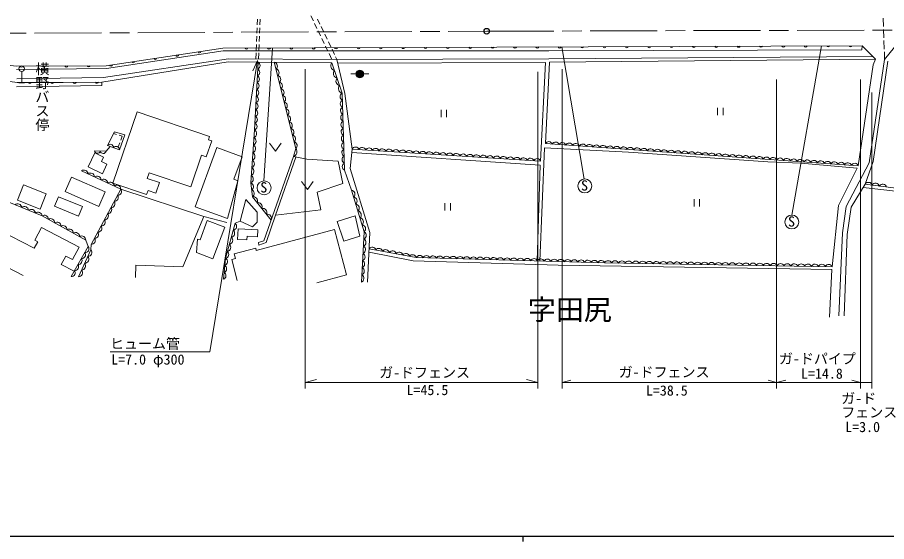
# Model space of a CAD drawing. Units: millimetres, scale not verified. Extents: x 40000 to 680000, y 20000 to 380000.
# Drawn here: x 177596 to 333060, y 204000 to 297738 of the extents above; entities that cross this region are included whole.
import ezdxf
from ezdxf.enums import TextEntityAlignment as Align

# ---------------------------------------------------------------- set-up
doc = ezdxf.new("R2010")
doc.units = ezdxf.units.MM
doc.header["$LTSCALE"] = 1000
doc.linetypes.add('CHAIN', pattern=[18.5, 12, -1.5, 3.5, -1.5])
for name, color, linetype, lineweight in [('M-BGD', 7, 'Continuous', 13), ('M-BMK', 2, 'CHAIN', 13), ('M-BMK-SRVR', 3, 'Continuous', 25), ('M-STR-HTXT', 7, 'Continuous', 13), ('M-TTL-BAND', 7, 'Continuous', 25)]:
    doc.layers.add(name, color=color, linetype=linetype, lineweight=lineweight)
doc.styles.add('@ＭＳ ゴシック', font='')
doc.styles.add('ＭＳ ゴシック', font='')
doc.styles.get('@ＭＳ ゴシック').set_extended_font_data('@MS Gothic')
doc.styles.get('ＭＳ ゴシック').set_extended_font_data('MS Gothic')

msp = doc.modelspace()

# ---------------------------------------------------------------- hatches: boundary and pattern name
at = {"layer": 'M-BGD'}
msp.add_hatch(color=256, dxfattribs=at).paths.add_polyline_path([(239528, 287611, 0.97359), (238164, 287647, 0.01338), (238163, 287611, 0.41421), (238846, 286928, 0.41421)])

# ---------------------------------------------------------------- linework, layer by layer
for p, q in [((220539, 297396), (220500, 296397)), ((221020, 297398), (220981, 296399)), ((230096, 298023), (230530, 297122)), ((231287, 297446), (231718, 296544)), ((332455, 297581), (332505, 296082)), ((220481, 295897), (220442, 294898)), ((220962, 295899), (220923, 294900)), ((230747, 296672), (231181, 295771)), ((231933, 296093), (232364, 295190)), ((332522, 295582), (332572, 294083)), ((220422, 294399), (220384, 293399)), ((220903, 294400), (220864, 293401)), ((231398, 295320), (231832, 294419)), ((232049, 293969), (232483, 293068)), ((232579, 294739), (233010, 293836)), ((220364, 292900), (220325, 291900)), ((220845, 292901), (220806, 291902)), ((232700, 292618), (233135, 291717)), ((233225, 293385), (233655, 292482)), ((278965, 268838), (274986, 292460)), ((316135, 262400), (321436, 292645)), ((328638, 291966), (328669, 292674)), ((328669, 292674), (331092, 290282)), ((332589, 293584), (332639, 292084)), ((332702, 290229), (334479, 292406)), ((193536, 288592), (214422, 291753)), ((214422, 291753), (234596, 291772)), ((220306, 291401), (220263, 290293)), ((220787, 291403), (220743, 290290)), ((223243, 292254), (221661, 268501)), ((233352, 291267), (233858, 290216)), ((233871, 292031), (234301, 291129)), ((234596, 291772), (272649, 291777)), ((272649, 291777), (328638, 291966)), ((330615, 290753), (272652, 290354)), ((332656, 291585), (332702, 290229)), ((215272, 289780), (192711, 286156)), ((192977, 286966), (215359, 290321)), ((220636, 289740), (215272, 289780)), ((215359, 290321), (234739, 290211)), ((233855, 289601), (220636, 289740)), ((234517, 290677), (234739, 290211)), ((234739, 290211), (272652, 290354)), ((234739, 290211), (236165, 284140)), ((272041, 289695), (234896, 289544)), ((272041, 289695), (271173, 272039)), ((272036, 275171), (272783, 289732)), ((272783, 289732), (331092, 290282)), ((330671, 289281), (327991, 271206)), ((329915, 271710), (332702, 290229)), ((330663, 271969), (333303, 289884)), ((331092, 290282), (330671, 289281)), ((193536, 288592), (177448, 288429)), ((178366, 286061), (178366, 288061)), ((237250, 287646), (238164, 287647)), ((239543, 287646), (240457, 287647)), ((192977, 286966), (177525, 286737)), ((177866, 286061), (178866, 286061)), ((192711, 286156), (192728, 285530)), ((192728, 285530), (177409, 285322)), ((236165, 284140), (237477, 274192)), ((302832, 281559), (302832, 280259)), ((303807, 280259), (303807, 281559)), ((194655, 268116), (199002, 280853)), ((199002, 280853), (211961, 276431)), ((253368, 281190), (253368, 279890)), ((254343, 279890), (254343, 281190)), ((193714, 274827), (194970, 277299)), ((194806, 276976), (195346, 276819)), ((194970, 277299), (196825, 276761)), ((196825, 276761), (195868, 274069)), ((195895, 275332), (195608, 274607)), ((195826, 276679), (196366, 276521)), ((196366, 276521), (196079, 275797)), ((212350, 275638), (211381, 272799)), ((211961, 276431), (211759, 275840)), ((211759, 275840), (212350, 275638)), ((222689, 275227), (223739, 273827)), ((223739, 273827), (224789, 275227)), ((327991, 271206), (272036, 275171)), ((195868, 274069), (193714, 274827)), ((209409, 263876), (213297, 274463)), ((213297, 274463), (217777, 272818)), ((237477, 274192), (237138, 270703)), ((271173, 272039), (237477, 274192)), ((271892, 274437), (271043, 254169)), ((286879, 273626), (271892, 274437)), ((311813, 271897), (286879, 273626)), ((190237, 270998), (191442, 273524)), ((191442, 273524), (193021, 272770)), ((193021, 272770), (192645, 271982)), ((210538, 273087), (208608, 267431)), ((211381, 272799), (210538, 273087)), ((217777, 272818), (216297, 268787)), ((226960, 272843), (221672, 257783)), ((223770, 262395), (227369, 272765)), ((226960, 272843), (229392, 272378)), ((229392, 272378), (234948, 272019)), ((271092, 271329), (237419, 273593)), ((192794, 269778), (190237, 270998)), ((192645, 271982), (193623, 271515)), ((193623, 271515), (192794, 269778)), ((234948, 272019), (235812, 268031)), ((237138, 270703), (240652, 259273)), ((270571, 254182), (271092, 271329)), ((317688, 271657), (311813, 271897)), ((327772, 270788), (317688, 271657)), ((327772, 270788), (324432, 264103)), ((325848, 263894), (329915, 271710)), ((330663, 271969), (329198, 267931)), ((186151, 266582), (187278, 269168)), ((187278, 269168), (193313, 266537)), ((196084, 267042), (189046, 270292)), ((201180, 269966), (200833, 268950)), ((208608, 267431), (201180, 269966)), ((236122, 270438), (237368, 266839)), ((177602, 265078), (178666, 267790)), ((178666, 267790), (182759, 266185)), ((200714, 266048), (194655, 268116)), ((200833, 268950), (202985, 268215)), ((202985, 268215), (202343, 266334)), ((217041, 268513), (215177, 261758)), ((216297, 268787), (217041, 268513)), ((228412, 268378), (229462, 266978)), ((229462, 266978), (230512, 268378)), ((235812, 268031), (231227, 266502)), ((329198, 267931), (326715, 263804)), ((182759, 266185), (181695, 263473)), ((192185, 263951), (186151, 266582)), ((190800, 257143), (196084, 267042)), ((193313, 266537), (192185, 263951)), ((210918, 262155), (196084, 267042)), ((200971, 266802), (200714, 266048)), ((202343, 266334), (200971, 266802)), ((231227, 266502), (231851, 263326)), ((335730, 266530), (328841, 267338)), ((181695, 263473), (177602, 265078)), ((184244, 263962), (184944, 265663)), ((184944, 265663), (189232, 263898)), ((217426, 261282), (218463, 265196)), ((218463, 265196), (220496, 262903)), ((254062, 264498), (254062, 263198)), ((255037, 263198), (255037, 264498)), ((298615, 265240), (298615, 263940)), ((299590, 263940), (299590, 265240)), ((188532, 262197), (184244, 263962)), ((189232, 263898), (188532, 262197)), ((209409, 263876), (215177, 261758)), ((220496, 262903), (220496, 261149)), ((231851, 263326), (223770, 262395)), ((324432, 264103), (323336, 253157)), ((325160, 259198), (325848, 263894)), ((326715, 263804), (326027, 258929)), ((210918, 262155), (207182, 253108)), ((210267, 257937), (211563, 261406)), ((215058, 261056), (210918, 262155)), ((211563, 261406), (214681, 260242)), ((217426, 261282), (216566, 260927)), ((219632, 260285), (217426, 261282)), ((222079, 257464), (223770, 262395)), ((234806, 261227), (238036, 262244)), ((235972, 257698), (234806, 261227)), ((238036, 262244), (238873, 258625)), ((174287, 259696), (180617, 256448)), ((180736, 257885), (181894, 260140)), ((181894, 260140), (188634, 256680)), ((214681, 260242), (212568, 254586)), ((216967, 258050), (217087, 259955)), ((217087, 259955), (220615, 259734)), ((220496, 261149), (219632, 260285)), ((234297, 259791), (220320, 256066)), ((220615, 259734), (220539, 258509)), ((234297, 259791), (236460, 251675)), ((209616, 255689), (209815, 258106)), ((210267, 257937), (209815, 258106)), ((218706, 258624), (218663, 257944)), ((220539, 258509), (218706, 258624)), ((238873, 258625), (235972, 257698)), ((240652, 259273), (240234, 250380)), ((324532, 244364), (325160, 259198)), ((326027, 258929), (325459, 244364)), ((180617, 256448), (181225, 257634)), ((181225, 257634), (180736, 257885)), ((187191, 251420), (190262, 256744)), ((188634, 256680), (187478, 254430)), ((190262, 256744), (189823, 257900)), ((190760, 256186), (190800, 257143)), ((218663, 257944), (216967, 258050)), ((221672, 257783), (220732, 257482)), ((220732, 257482), (220777, 256994)), ((220777, 256994), (222079, 257464)), ((178658, 251573), (171898, 255042)), ((186236, 255068), (185447, 253531)), ((187478, 254430), (186236, 255068)), ((188527, 251341), (190760, 256186)), ((212568, 254586), (209616, 255689)), ((220217, 256452), (216383, 255430)), ((216383, 255430), (216593, 254643)), ((220320, 256066), (220217, 256452)), ((248389, 254209), (240487, 255764)), ((185447, 253531), (187732, 252358)), ((198794, 253437), (198721, 251239)), ((207182, 253108), (198794, 253437)), ((216593, 254643), (215925, 254465)), ((215925, 254465), (216932, 250686)), ((274327, 253403), (248389, 254209)), ((323256, 252638), (274327, 253403)), ((323256, 252638), (322857, 244125)), ((236460, 251675), (231173, 250266))]:
    msp.add_line(p, q, dxfattribs=at)
for points in [[(170387, 289825), (177402, 289020), (193455, 289088), (214350, 292218), (328669, 292674)], [(222975, 261495), (219629, 265674), (219340, 268137), (220028, 277618), (220636, 289740)], [(226960, 272843), (227377, 274285), (223551, 289710)], [(233855, 289601), (235686, 284181), (236122, 270438)], [(167919, 287393), (177559, 286120), (185756, 286102), (192711, 286156)], [(191361, 273850), (193455, 273790), (194190, 274659)], [(189823, 257900), (182027, 262240), (174730, 265251), (165955, 269388)], [(366725, 264600), (347439, 266599), (335635, 267058), (329198, 267931)], [(239122, 250410), (239641, 259402), (237368, 266839)], [(214435, 250924), (214824, 254642), (216566, 260927)], [(323336, 253157), (282634, 253844), (248942, 254787), (240516, 256373)]]:
    msp.add_lwpolyline(points, dxfattribs=at)
for centre, radius in [((178366, 288561), 500), ((238846, 287611), 683), ((221716, 267251), 1250), ((279084, 267594), 1250), ((316106, 261150), 1250)]:
    msp.add_circle(centre, radius, dxfattribs=at)
for centre, radius, start, end in [((230592, 292339), 256, 192.90897, 347.54821), ((234592, 292355), 256, 192.90897, 347.54821), ((238592, 292371), 256, 192.90897, 347.54821), ((242592, 292387), 256, 192.90897, 347.54821), ((246592, 292403), 256, 192.90897, 347.54821), ((250592, 292419), 256, 192.90897, 347.54821), ((254592, 292435), 256, 192.90897, 347.54821), ((258592, 292451), 256, 192.90897, 347.54821), ((262592, 292467), 256, 192.90897, 347.54821), ((266592, 292483), 256, 192.90897, 347.54821), ((270592, 292499), 256, 192.90897, 347.54821), ((274592, 292515), 256, 192.90897, 347.54821), ((278592, 292531), 256, 192.90897, 347.54821), ((282592, 292547), 256, 192.90897, 347.54821), ((286592, 292563), 256, 192.90897, 347.54821), ((290592, 292579), 256, 192.90897, 347.54821), ((294592, 292594), 256, 192.90897, 347.54821), ((298592, 292610), 256, 192.90897, 347.54821), ((302592, 292626), 256, 192.90897, 347.54821), ((306592, 292642), 256, 192.90897, 347.54821), ((310592, 292658), 256, 192.90897, 347.54821), ((314592, 292674), 256, 192.90897, 347.54821), ((318592, 292690), 256, 192.90897, 347.54821), ((322592, 292706), 256, 192.90897, 347.54821), ((326592, 292722), 256, 192.90897, 347.54821), ((206190, 291053), 256, 201.20046, 355.83969), ((210146, 291645), 256, 201.20046, 355.83969), ((218592, 292291), 256, 192.90897, 347.54821), ((222592, 292307), 256, 192.90897, 347.54821), ((226592, 292323), 256, 192.90897, 347.54821), ((194323, 289275), 256, 201.20046, 355.83969), ((198279, 289867), 256, 201.20046, 355.83969), ((202235, 290460), 256, 201.20046, 355.83969), ((220345, 289147), 660, 290.35127, 63.90512), ((223439, 289052), 667, 307.52775, 80.33496), ((234500, 289064), 839, 140.21929, 257.11214), ((178341, 289080), 256, 192.92354, 347.56277), ((182341, 289097), 256, 192.92354, 347.56277), ((186341, 289114), 256, 192.92354, 347.56277), ((190341, 289131), 256, 192.92354, 347.56277), ((220285, 287935), 660, 290.35127, 63.90512), ((223733, 287866), 667, 307.52775, 80.33496), ((234958, 287709), 839, 140.21929, 257.11214), ((179835, 286171), 256, 192.5565, 347.19573), ((183835, 286163), 256, 192.5565, 347.19573), ((187834, 286175), 256, 193.11837, 347.75761), ((191834, 286205), 256, 193.11837, 347.75761), ((220163, 285510), 660, 290.35127, 63.90512), ((220224, 286723), 660, 290.35127, 63.90512), ((224028, 286679), 667, 307.52775, 80.33496), ((224322, 285493), 667, 307.52775, 80.33496), ((235415, 286354), 839, 140.21929, 257.11214), ((220102, 284298), 660, 290.35127, 63.90512), ((224616, 284306), 667, 307.52775, 80.33496), ((235873, 284999), 839, 140.21929, 257.11214), ((220041, 283086), 660, 290.35127, 63.90512), ((224911, 283120), 667, 307.52775, 80.33496), ((235994, 283566), 688, 116.57735, 247.05461), ((219980, 281874), 660, 290.35127, 63.90512), ((225205, 281933), 667, 307.52775, 80.33496), ((225499, 280747), 667, 307.52775, 80.33496), ((236033, 282316), 688, 116.57735, 247.05461), ((236073, 281067), 688, 116.57735, 247.05461), ((219859, 279449), 660, 290.35127, 63.90512), ((219920, 280661), 660, 290.35127, 63.90512), ((225794, 279560), 667, 307.52775, 80.33496), ((236113, 279818), 688, 116.57735, 247.05461), ((219798, 278237), 660, 290.35127, 63.90512), ((226088, 278374), 667, 307.52775, 80.33496), ((236152, 278568), 688, 116.57735, 247.05461), ((219603, 276968), 776, 294.84408, 56.85625), ((226382, 277187), 667, 307.52775, 80.33496), ((236192, 277319), 688, 116.57735, 247.05461), ((219505, 275613), 776, 294.84408, 56.85625), ((226676, 276001), 667, 307.52775, 80.33496), ((226971, 274814), 667, 307.52775, 80.33496), ((236232, 276070), 688, 116.57735, 247.05461), ((236271, 274820), 688, 116.57735, 247.05461), ((272625, 274864), 665, 19.4159, 152.47855), ((273842, 274778), 665, 19.4159, 152.47855), ((275058, 274691), 665, 19.4159, 152.47855), ((276274, 274605), 665, 19.4159, 152.47855), ((277491, 274519), 665, 19.4159, 152.47855), ((191889, 273977), 543, 193.60836, 343.11849), ((192936, 273947), 543, 193.60836, 343.11849), ((194184, 274442), 607, 0.56231, 140.66865), ((195260, 274063), 607, 0.56231, 140.66865), ((219407, 274259), 776, 294.84408, 56.85625), ((226684, 273704), 905, 287.76524, 39.95705), ((236311, 273571), 688, 116.57735, 247.05461), ((238063, 273900), 654, 19.22158, 153.46641), ((239266, 273823), 654, 19.22158, 153.46641), ((240469, 273746), 654, 19.22158, 153.46641), ((241673, 273669), 654, 19.22158, 153.46641), ((242876, 273592), 654, 19.22158, 153.46641), ((244080, 273515), 654, 19.22158, 153.46641), ((245283, 273438), 654, 19.22158, 153.46641), ((246487, 273361), 654, 19.22158, 153.46641), ((247690, 273285), 654, 19.22158, 153.46641), ((248893, 273208), 654, 19.22158, 153.46641), ((250097, 273131), 654, 19.22158, 153.46641), ((251300, 273054), 654, 19.22158, 153.46641), ((252504, 272977), 654, 19.22158, 153.46641), ((278707, 274433), 665, 19.4159, 152.47855), ((279924, 274347), 665, 19.4159, 152.47855), ((281140, 274260), 665, 19.4159, 152.47855), ((282356, 274174), 665, 19.4159, 152.47855), ((283573, 274088), 665, 19.4159, 152.47855), ((284789, 274002), 665, 19.4159, 152.47855), ((286006, 273916), 665, 19.4159, 152.47855), ((287222, 273829), 665, 19.4159, 152.47855), ((288439, 273743), 665, 19.4159, 152.47855), ((289655, 273657), 665, 19.4159, 152.47855), ((290871, 273571), 665, 19.4159, 152.47855), ((292088, 273485), 665, 19.4159, 152.47855), ((293304, 273399), 665, 19.4159, 152.47855), ((294521, 273312), 665, 19.4159, 152.47855), ((295737, 273226), 665, 19.4159, 152.47855), ((296954, 273140), 665, 19.4159, 152.47855), ((298170, 273054), 665, 19.4159, 152.47855), ((299386, 272968), 665, 19.4159, 152.47855), ((219210, 271550), 776, 294.84408, 56.85625), ((219308, 272904), 776, 294.84408, 56.85625), ((236350, 272322), 688, 116.57735, 247.05461), ((253707, 272900), 654, 19.22158, 153.46641), ((254910, 272823), 654, 19.22158, 153.46641), ((256114, 272746), 654, 19.22158, 153.46641), ((257317, 272669), 654, 19.22158, 153.46641), ((258521, 272593), 654, 19.22158, 153.46641), ((259724, 272516), 654, 19.22158, 153.46641), ((260928, 272439), 654, 19.22158, 153.46641), ((262131, 272362), 654, 19.22158, 153.46641), ((263334, 272285), 654, 19.22158, 153.46641), ((264538, 272208), 654, 19.22158, 153.46641), ((265741, 272131), 654, 19.22158, 153.46641), ((266945, 272054), 654, 19.22158, 153.46641), ((268148, 271977), 654, 19.22158, 153.46641), ((269351, 271900), 654, 19.22158, 153.46641), ((270555, 271824), 654, 19.22158, 153.46641), ((300603, 272881), 665, 19.4159, 152.47855), ((301819, 272795), 665, 19.4159, 152.47855), ((303036, 272709), 665, 19.4159, 152.47855), ((304252, 272623), 665, 19.4159, 152.47855), ((305469, 272537), 665, 19.4159, 152.47855), ((306685, 272450), 665, 19.4159, 152.47855), ((307901, 272364), 665, 19.4159, 152.47855), ((309118, 272278), 665, 19.4159, 152.47855), ((310334, 272192), 665, 19.4159, 152.47855), ((311551, 272106), 665, 19.4159, 152.47855), ((312767, 272020), 665, 19.4159, 152.47855), ((313984, 271933), 665, 19.4159, 152.47855), ((315200, 271847), 665, 19.4159, 152.47855), ((316416, 271761), 665, 19.4159, 152.47855), ((317633, 271675), 665, 19.4159, 152.47855), ((318849, 271589), 665, 19.4159, 152.47855), ((320066, 271502), 665, 19.4159, 152.47855), ((321282, 271416), 665, 19.4159, 152.47855), ((219112, 270196), 776, 294.84408, 56.85625), ((236390, 271072), 688, 116.57735, 247.05461), ((322499, 271330), 665, 19.4159, 152.47855), ((323715, 271244), 665, 19.4159, 152.47855), ((324931, 271158), 665, 19.4159, 152.47855), ((326148, 271072), 665, 19.4159, 152.47855), ((327364, 270985), 665, 19.4159, 152.47855), ((189497, 269729), 722, 1.68655, 128.74259), ((190670, 269188), 722, 1.68655, 128.74259), ((191843, 268646), 722, 1.68655, 128.74259), ((219014, 268841), 776, 294.84408, 56.85625), ((193016, 268104), 722, 1.68655, 128.74259), ((194190, 267563), 722, 1.68655, 128.74259), ((195363, 267021), 722, 1.68655, 128.74259), ((219134, 267489), 680, 301.02539, 72.36736), ((329797, 267519), 728, 19.03482, 145.51359), ((331085, 267345), 728, 19.03482, 145.51359), ((332372, 267170), 728, 19.03482, 145.51359), ((194951, 265527), 686, 266.5384, 37.28069), ((195538, 266627), 686, 266.5384, 37.28069), ((219278, 266257), 680, 301.02539, 72.36736), ((237246, 266125), 725, 313.62673, 80.36272), ((177640, 263681), 741, 4.97802, 130.18299), ((194364, 264427), 686, 266.5384, 37.28069), ((219766, 264927), 760, 336.94476, 100.40815), ((220603, 263882), 760, 336.94476, 100.40815), ((237625, 264885), 725, 313.62673, 80.36272), ((238004, 263646), 725, 313.62673, 80.36272), ((178857, 263180), 741, 4.97802, 130.18299), ((180073, 262678), 741, 4.97802, 130.18299), ((181289, 262176), 741, 4.97802, 130.18299), ((193777, 263327), 686, 266.5384, 37.28069), ((221439, 262837), 760, 336.94476, 100.40815), ((238383, 262406), 725, 313.62673, 80.36272), ((182434, 261661), 708, 356.66946, 125.12185), ((183548, 261041), 708, 356.66946, 125.12185), ((192603, 261127), 686, 266.5384, 37.28069), ((193190, 262227), 686, 266.5384, 37.28069), ((222276, 261792), 760, 336.94476, 100.40815), ((238762, 261167), 725, 313.62673, 80.36272), ((184662, 260421), 708, 356.66946, 125.12185), ((185776, 259801), 708, 356.66946, 125.12185), ((186889, 259181), 708, 356.66946, 125.12185), ((192016, 260027), 686, 266.5384, 37.28069), ((215724, 259130), 732, 281.46131, 47.54751), ((216072, 260387), 732, 281.46131, 47.54751), ((239141, 259927), 725, 313.62673, 80.36272), ((188003, 258561), 708, 356.66946, 125.12185), ((189117, 257941), 708, 356.66946, 125.12185), ((190842, 257827), 686, 266.5384, 37.28069), ((191429, 258927), 686, 266.5384, 37.28069), ((215375, 257873), 732, 281.46131, 47.54751), ((239213, 257494), 717, 292.96048, 60.44065), ((239287, 258778), 717, 292.96048, 60.44065), ((189719, 256347), 672, 263.9072, 36.1419), ((215027, 256616), 732, 281.46131, 47.54751), ((239139, 256209), 717, 292.96048, 60.44065), ((241068, 255995), 669, 13.04165, 145.63728), ((189105, 255283), 672, 263.9072, 36.1419), ((189600, 254518), 756, 273.34271, 37.16684), ((190158, 255729), 756, 273.34271, 37.16684), ((214678, 255359), 732, 281.46131, 47.54751), ((239065, 254924), 717, 292.96048, 60.44065), ((242272, 255769), 669, 13.04165, 145.63728), ((243476, 255542), 669, 13.04165, 145.63728), ((244679, 255315), 669, 13.04165, 145.63728), ((245883, 255089), 669, 13.04165, 145.63728), ((247087, 254862), 669, 13.04165, 145.63728), ((248291, 254636), 669, 13.04165, 145.63728), ((249537, 254517), 653, 21.18233, 155.61421), ((250740, 254483), 653, 21.18233, 155.61421), ((251943, 254450), 653, 21.18233, 155.61421), ((253147, 254416), 653, 21.18233, 155.61421), ((254350, 254382), 653, 21.18233, 155.61421), ((255553, 254349), 653, 21.18233, 155.61421), ((256756, 254315), 653, 21.18233, 155.61421), ((187877, 253153), 672, 263.9072, 36.1419), ((188491, 254218), 672, 263.9072, 36.1419), ((189041, 253306), 756, 273.34271, 37.16684), ((214475, 254052), 685, 288.63723, 59.42473), ((238991, 253640), 717, 292.96048, 60.44065), ((257960, 254281), 653, 21.18233, 155.61421), ((259163, 254248), 653, 21.18233, 155.61421), ((260366, 254214), 653, 21.18233, 155.61421), ((261569, 254181), 653, 21.18233, 155.61421), ((262773, 254147), 653, 21.18233, 155.61421), ((263976, 254113), 653, 21.18233, 155.61421), ((265179, 254080), 653, 21.18233, 155.61421), ((266382, 254046), 653, 21.18233, 155.61421), ((267586, 254012), 653, 21.18233, 155.61421), ((268789, 253979), 653, 21.18233, 155.61421), ((269992, 253945), 653, 21.18233, 155.61421), ((271196, 253911), 653, 21.18233, 155.61421), ((272399, 253878), 653, 21.18233, 155.61421), ((273602, 253844), 653, 21.18233, 155.61421), ((274805, 253810), 653, 21.18233, 155.61421), ((276009, 253777), 653, 21.18233, 155.61421), ((277212, 253743), 653, 21.18233, 155.61421), ((278415, 253709), 653, 21.18233, 155.61421), ((279618, 253676), 653, 21.18233, 155.61421), ((280822, 253642), 653, 21.18233, 155.61421), ((282025, 253609), 653, 21.18233, 155.61421), ((283246, 253558), 676, 23.10331, 154.96091), ((284479, 253538), 676, 23.10331, 154.96091), ((285712, 253517), 676, 23.10331, 154.96091), ((286946, 253496), 676, 23.10331, 154.96091), ((288179, 253475), 676, 23.10331, 154.96091), ((289413, 253454), 676, 23.10331, 154.96091), ((290646, 253433), 676, 23.10331, 154.96091), ((291879, 253413), 676, 23.10331, 154.96091), ((293113, 253392), 676, 23.10331, 154.96091), ((294346, 253371), 676, 23.10331, 154.96091), ((295580, 253350), 676, 23.10331, 154.96091), ((296813, 253329), 676, 23.10331, 154.96091), ((298046, 253308), 676, 23.10331, 154.96091), ((299280, 253288), 676, 23.10331, 154.96091), ((300513, 253267), 676, 23.10331, 154.96091), ((301747, 253246), 676, 23.10331, 154.96091), ((302980, 253225), 676, 23.10331, 154.96091), ((304213, 253204), 676, 23.10331, 154.96091), ((305447, 253183), 676, 23.10331, 154.96091), ((306680, 253163), 676, 23.10331, 154.96091), ((307914, 253142), 676, 23.10331, 154.96091), ((309147, 253121), 676, 23.10331, 154.96091), ((310380, 253100), 676, 23.10331, 154.96091), ((311614, 253079), 676, 23.10331, 154.96091), ((312847, 253058), 676, 23.10331, 154.96091), ((314080, 253038), 676, 23.10331, 154.96091), ((315314, 253017), 676, 23.10331, 154.96091), ((316547, 252996), 676, 23.10331, 154.96091), ((317781, 252975), 676, 23.10331, 154.96091), ((319014, 252954), 676, 23.10331, 154.96091), ((320247, 252933), 676, 23.10331, 154.96091), ((321481, 252913), 676, 23.10331, 154.96091), ((322714, 252892), 676, 23.10331, 154.96091), ((187263, 252089), 672, 263.9072, 36.1419), ((188483, 252095), 756, 273.34271, 37.16684), ((214216, 251573), 685, 288.63723, 59.42473), ((214345, 252813), 685, 288.63723, 59.42473), ((238917, 252355), 717, 292.96048, 60.44065), ((238843, 251071), 717, 292.96048, 60.44065)]:
    msp.add_arc(centre, radius, start, end, dxfattribs=at)
at = {"layer": 'M-BMK'}
for p, q in [((261534, 295263), (362290, 295551)), ((162143, 294847), (261534, 295263))]:
    msp.add_line(p, q, dxfattribs=at)
at = {"layer": 'M-BMK-SRVR'}
msp.add_circle((261534, 295263), 500, dxfattribs=at)
at = {"layer": 'M-STR-HTXT'}
for p, q in [((212010, 237931), (220539, 290054)), ((220539, 290054), (219723, 288161)), ((229068, 231405), (229068, 288477)), ((270682, 231405), (270682, 288012)), ((275029, 231405), (275029, 288477)), ((313389, 286616), (313389, 231405)), ((328389, 286616), (328389, 231405)), ((330389, 284302), (330389, 231405)), ((194165, 237931), (212010, 237931)), ((229068, 232477), (231068, 232977)), ((229068, 232477), (270682, 232477)), ((270682, 232477), (268682, 232977)), ((275029, 232477), (276558, 232860)), ((313389, 232477), (275029, 232477)), ((313389, 232477), (311855, 232861)), ((313389, 232477), (315035, 232889)), ((328389, 232477), (313389, 232477)), ((328389, 232477), (326855, 232861)), ((328389, 232477), (330389, 232477))]:
    msp.add_line(p, q, dxfattribs=at)
at = {"layer": 'M-TTL-BAND'}
for p, q in [((40000, 205000), (579000, 205000)), ((268000, 205000), (268000, 204000))]:
    msp.add_line(p, q, dxfattribs=at)

# ---------------------------------------------------------------- texts
at = {"layer": 'M-BGD', "style": '@ＭＳ ゴシック'}
msp.add_text('横野バス停', height=1833, rotation=270, dxfattribs=at).set_placement((180569, 289798), align=Align.BOTTOM_LEFT)
at = {"layer": 'M-BGD', "style": 'ＭＳ ゴシック'}
for s, height, p in [('S', 1833, (221038, 265877)), ('S', 1833, (278405, 266220)), ('S', 1833, (315428, 259777)), ('字田尻', 3666, (268896, 242542))]:
    msp.add_text(s, height=height, dxfattribs=at).set_placement(p, align=Align.BOTTOM_LEFT)
at = {"layer": 'M-STR-HTXT', "style": 'ＭＳ ゴシック'}
for s, p in [('ヒューム管', (194165, 237931)), ('ガ-ドパイプ', (313805, 235245)), ('L=7.0 φ300', (194372, 235103)), ('ガ-ドフェンス', (242290, 232773)), ('ガ-ドフェンス', (285134, 232853)), ('L=14.8', (317746, 232580)), ('L=45.5', (247190, 229649)), ('L=38.5', (290009, 229560)), ('ガ-ド', (324949, 228153)), ('フェンス', (324949, 225655)), ('L=3.0', (325649, 223036))]:
    msp.add_text(s, height=1833, dxfattribs=at).set_placement(p, align=Align.BOTTOM_LEFT)

doc.saveas('drawing.dxf')
